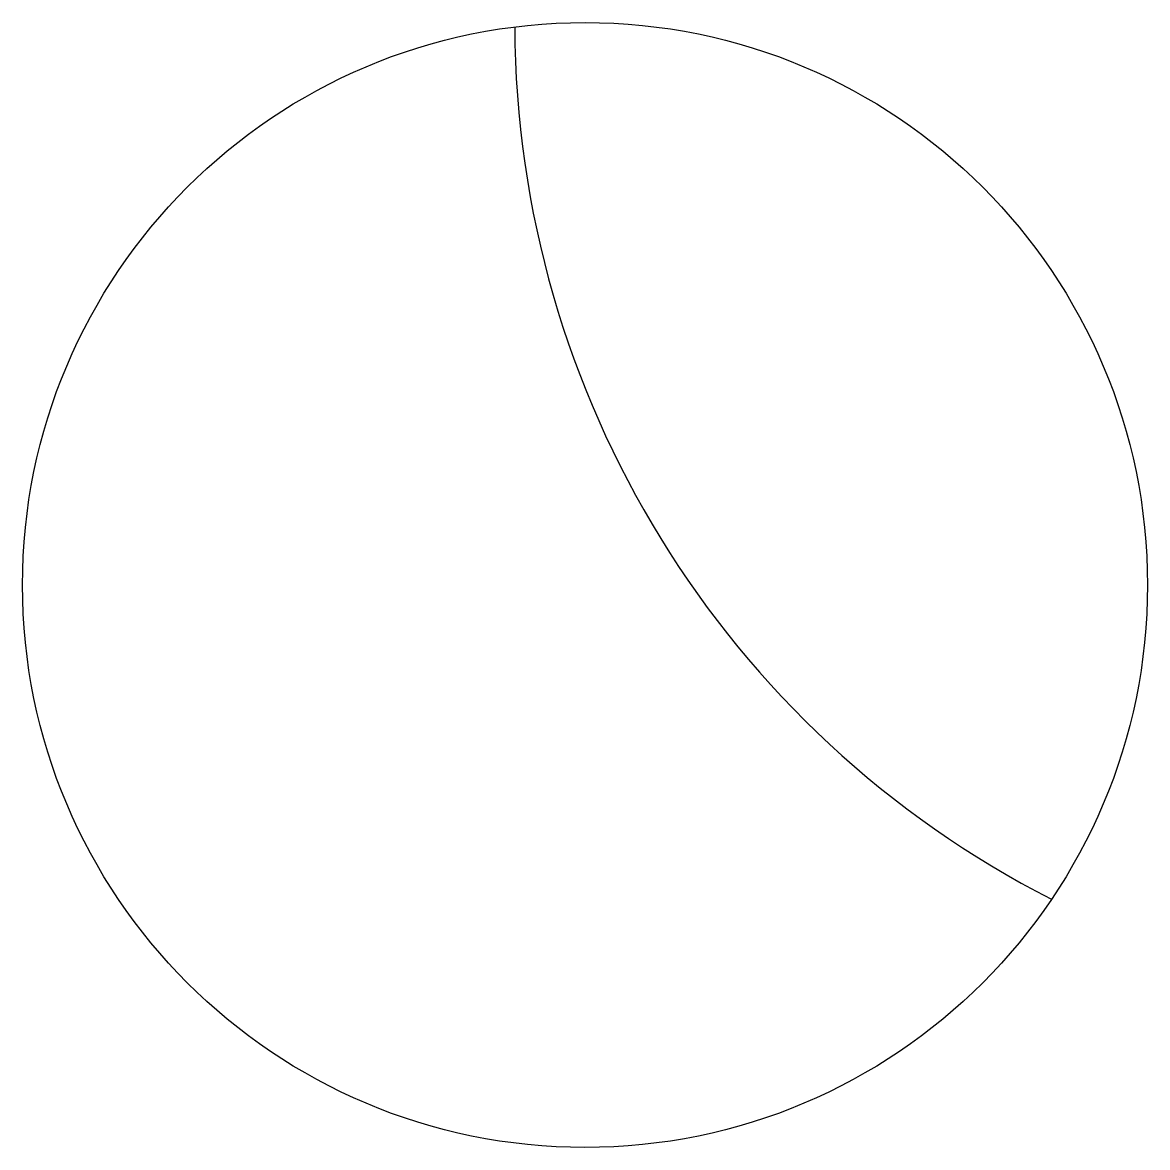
# Model space of a CAD drawing. Header units: millimetres. Extents: x 1.5 to 9.5, y 6 to 14.
import ezdxf

# ---------------------------------------------------------------- set-up
doc = ezdxf.new("R2010")
doc.units = ezdxf.units.MM
doc.layers.get('0').update_dxf_attribs({"lineweight": 25})

msp = doc.modelspace()

# ---------------------------------------------------------------- linework, layer by layer
msp.add_circle((5.5, 10), 4)
msp.add_arc((12, 14), 7, 180.25672, 242.95828)

doc.saveas('drawing.dxf')
